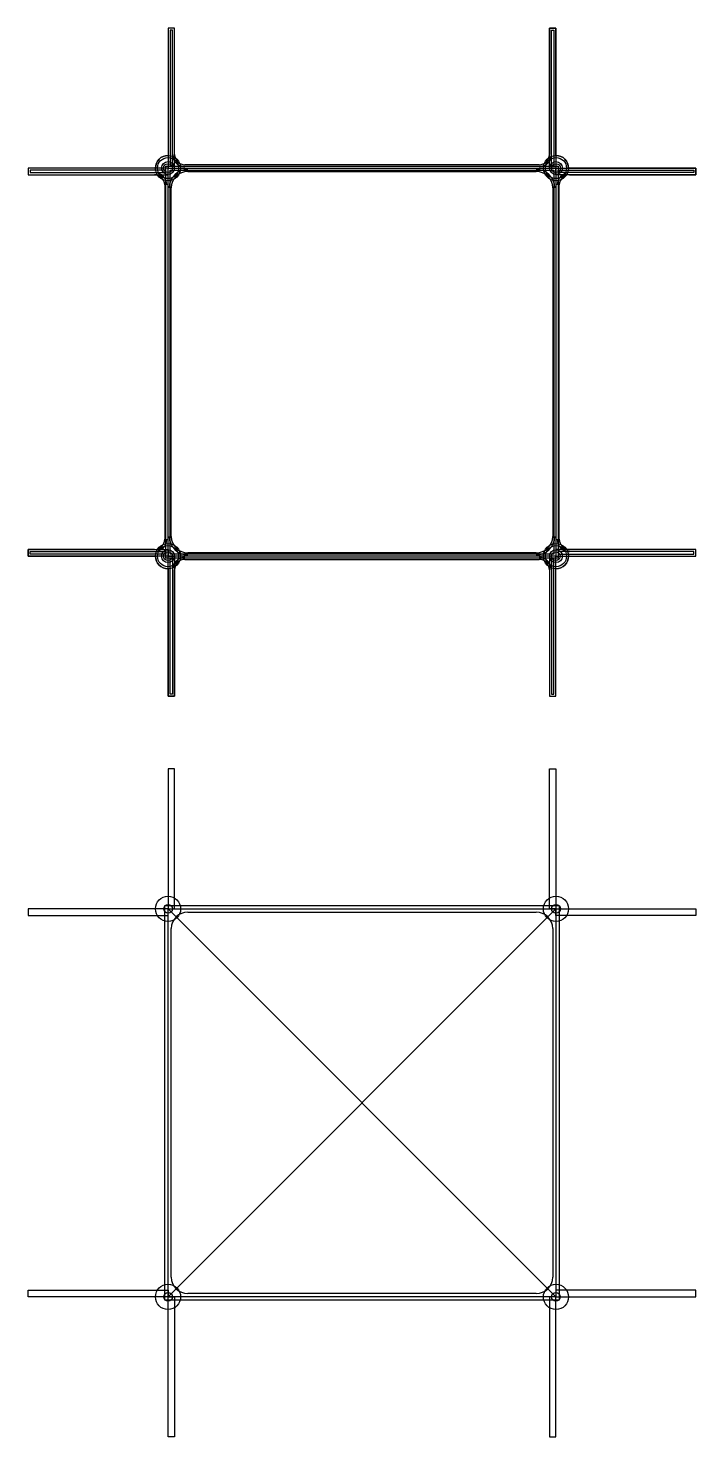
# Model space of a CAD drawing. Header units: millimetres. Extents: x -162 to 162, y -162 to 522.
import ezdxf

# ---------------------------------------------------------------- set-up
doc = ezdxf.new("R2010")
doc.units = ezdxf.units.MM
doc.header["$MEASUREMENT"] = 0
doc.layers.add('2024.08.26 Base voxon struc v4_Sketch1', color=7, linetype='Continuous')
doc.layers.add('2024.08.26 Base voxon struc v4_Sketch2', color=7, linetype='Continuous')

msp = doc.modelspace()

# ---------------------------------------------------------------- linework, layer by layer
at = {"layer": '2024.08.26 Base voxon struc v4_Sketch1'}
for p, q in [((-94.3, 162.3), (-94.3, 94.3)), ((-91.1, 162.3), (-94.3, 162.3)), ((-91.1, 94.3), (-91.1, 162.3)), ((91.1, 94.3), (91.1, 162.3)), ((91.1, 162.3), (94.3, 162.3)), ((94.3, 162.3), (94.3, 94.3)), ((-95.9, -95.9), (-95.9, 95.9)), ((-95.9, 95.9), (95.9, 95.9)), ((95.9, 95.9), (95.9, -95.9)), ((-162.3, 94.3), (-162.3, 91.1)), ((-94.3, 94.3), (-162.3, 94.3)), ((-162.3, 91.1), (-94.3, 91.1)), ((-94.3, 94.3), (94.3, 94.3)), ((94.3, -94.3), (-94.3, 94.3)), ((-94.3, -94.3), (94.3, 94.3)), ((-94.3, -94.3), (-94.3, 94.3)), ((-94.3, 94.3), (-91.1, 94.3)), ((-94.3, 91.1), (-94.3, 94.3)), ((-84.7, 92.7), (84.7, 92.7)), ((94.3, 94.3), (91.1, 94.3)), ((94.3, 94.3), (94.3, -94.3)), ((94.3, 94.3), (162.3, 94.3)), ((94.3, 91.1), (94.3, 94.3)), ((162.3, 91.1), (94.3, 91.1)), ((162.3, 94.3), (162.3, 91.1)), ((-92.7, -84.7), (-92.7, 84.7)), ((92.7, 84.7), (92.7, -84.7)), ((-162.3, -91.1), (-94.3, -91.1)), ((-162.3, -94.3), (-162.3, -91.1)), ((-94.3, -94.3), (-162.3, -94.3)), ((-94.3, -91.1), (-94.3, -94.3)), ((94.3, -94.3), (-94.3, -94.3)), ((-94.3, -94.3), (-91.1, -94.3)), ((-94.3, -162.3), (-94.3, -94.3)), ((-91.1, -94.3), (-91.1, -162.3)), ((84.7, -92.7), (-84.7, -92.7)), ((94.3, -94.3), (91.1, -94.3)), ((91.1, -94.3), (91.1, -162.3)), ((162.3, -91.1), (94.3, -91.1)), ((94.3, -91.1), (94.3, -94.3)), ((94.3, -162.3), (94.3, -94.3)), ((94.3, -94.3), (162.3, -94.3)), ((162.3, -94.3), (162.3, -91.1)), ((95.9, -95.9), (-95.9, -95.9)), ((-91.1, -162.3), (-94.3, -162.3)), ((91.1, -162.3), (94.3, -162.3))]:
    msp.add_line(p, q, dxfattribs=at)
for centre, radius in [((-94.3, 94.3), 6.13), ((-94.3, 94.3), 2.12), ((94.3, 94.3), 6.13), ((94.3, 94.3), 2.13), ((-94.3, -94.3), 6.13), ((94.3, -94.3), 6.12), ((-94.3, -94.3), 2.12), ((94.3, -94.3), 2.12)]:
    msp.add_circle(centre, radius, dxfattribs=at)
for centre, start, end in [((-84.7, 84.7), 90, 180), ((84.7, 84.7), 0, 90), ((-84.7, -84.7), 180, 270), ((84.7, -84.7), 270, 360)]:
    msp.add_arc(centre, 8, start, end, dxfattribs=at)
msp.add_point((0, 0), dxfattribs=at)
msp.add_point((0, 0), dxfattribs=at)
at = {"layer": '2024.08.26 Base voxon struc v4_Sketch2'}
for p, q in [((-94.3, 522.3, 4.2), (-94.3, 454.3, 4.2)), ((-91.1, 522.3, 4.2), (-94.3, 522.3, 4.2)), ((-91.1, 522.3, 4.2), (-94.3, 522.3, 4.2)), ((-94.3, 522.3, 4.2), (-94.3, 460.43, 4.2)), ((-93.3, 521.3, 4.2), (-93.3, 455.3, 4.2)), ((-92.1, 521.3, 4.2), (-93.3, 521.3, 4.2)), ((-92.1, 455.3, 4.2), (-92.1, 521.3, 4.2)), ((-91.1, 454.3, 4.2), (-91.1, 522.3, 4.2)), ((-91.1, 460.9, 4.2), (-91.1, 522.3, 4.2)), ((91.1, 522.3, 4.2), (94.3, 522.3, 4.2)), ((91.1, 454.3, 4.2), (91.1, 522.3, 4.2)), ((91.1, 522.3, 4.2), (91.1, 460.9, 4.2)), ((94.3, 522.3, 4.2), (91.1, 522.3, 4.2)), ((92.1, 455.3, 4.2), (92.1, 521.3, 4.2)), ((92.1, 521.3, 4.2), (93.3, 521.3, 4.2)), ((93.3, 521.3, 4.2), (93.3, 455.3, 4.2)), ((94.3, 460.43, 4.2), (94.3, 522.3, 4.2)), ((94.3, 522.3, 4.2), (94.3, 454.3, 4.2)), ((-100.42, 454.3, 4.2), (-162.3, 454.3, 4.2)), ((-162.3, 454.3, 4.2), (-162.3, 451.1, 4.2)), ((-162.3, 454.3, 4.2), (-162.3, 451.1, 4.2)), ((-94.3, 454.3, 4.2), (-162.3, 454.3, 4.2)), ((-95.3, 453.3, 4.2), (-161.3, 453.3, 4.2)), ((-161.3, 453.3, 4.2), (-161.3, 452.1, 4.2)), ((-161.3, 452.1, 4.2), (-95.3, 452.1, 4.2)), ((-95.3, 455.3, 4.2), (95.3, 455.3, 4.2)), ((-95.3, 264.7, 4.2), (-95.3, 455.3, 4.2)), ((-95.3, 452.1, 4.2), (-95.3, 453.3, 4.2)), ((-94.3, 454.3, 4.2), (-91.1, 454.3, 4.2)), ((-94.3, 451.1, 4.2), (-94.3, 454.3, 4.2)), ((-94.3, 265.7, 4.2), (-94.3, 454.3, 4.2)), ((-94.3, 454.3, 4.2), (94.3, 454.3, 4.2)), ((-93.3, 455.3, 4.2), (-92.1, 455.3, 4.2)), ((-93.3, 453.3, 4.2), (93.3, 453.3, 4.2)), ((-93.3, 266.7, 4.2), (-93.3, 453.3, 4.2)), ((86.1, 455.9, 4.2), (-86.1, 455.9, 4.2)), ((-84.7, 452.7, 4.2), (84.7, 452.7, 4.2)), ((94.3, 454.3, 4.2), (91.1, 454.3, 4.2)), ((93.3, 455.3, 4.2), (92.1, 455.3, 4.2)), ((93.3, 453.3, 4.2), (93.3, 266.7, 4.2)), ((94.3, 451.1, 4.2), (94.3, 454.3, 4.2)), ((94.3, 454.3, 4.2), (162.3, 454.3, 4.2)), ((94.3, 454.3, 4.2), (94.3, 265.7, 4.2)), ((95.3, 455.3, 4.2), (95.3, 264.7, 4.2)), ((95.3, 453.3, 4.2), (161.3, 453.3, 4.2)), ((95.3, 452.1, 4.2), (95.3, 453.3, 4.2)), ((161.3, 452.1, 4.2), (95.3, 452.1, 4.2)), ((162.3, 454.3, 4.2), (100.42, 454.3, 4.2)), ((161.3, 453.3, 4.2), (161.3, 452.1, 4.2)), ((162.3, 451.1, 4.2), (162.3, 454.3, 4.2)), ((162.3, 454.3, 4.2), (162.3, 451.1, 4.2)), ((-162.3, 451.1, 4.2), (-100.9, 451.1, 4.2)), ((-162.3, 451.1, 4.2), (-94.3, 451.1, 4.2)), ((-95.9, 446.1, 4.2), (-95.9, 273.9, 4.2)), ((162.3, 451.1, 4.2), (94.3, 451.1, 4.2)), ((95.9, 273.9, 4.2), (95.9, 446.1, 4.2)), ((100.9, 451.1, 4.2), (162.3, 451.1, 4.2)), ((-92.7, 275.3, 4.2), (-92.7, 444.7, 4.2)), ((92.7, 444.7, 4.2), (92.7, 275.3, 4.2)), ((-100.9, 268.9, 4.2), (-162.3, 268.9, 4.2)), ((-162.3, 268.9, 4.2), (-162.3, 265.7, 4.2)), ((-162.3, 268.9, 4.2), (-94.3, 268.9, 4.2)), ((-162.3, 265.7, 4.2), (-162.3, 268.9, 4.2)), ((-161.3, 267.9, 4.2), (-95.3, 267.9, 4.2)), ((-161.3, 266.7, 4.2), (-161.3, 267.9, 4.2)), ((-95.3, 267.9, 4.2), (-95.3, 266.7, 4.2)), ((-94.3, 268.9, 4.2), (-94.3, 265.7, 4.2)), ((84.7, 267.3, 4.2), (-84.7, 267.3, 4.2)), ((162.3, 268.9, 4.2), (94.3, 268.9, 4.2)), ((94.3, 268.9, 4.2), (94.3, 265.7, 4.2)), ((161.3, 267.9, 4.2), (95.3, 267.9, 4.2)), ((95.3, 267.9, 4.2), (95.3, 266.7, 4.2)), ((162.3, 268.9, 4.2), (100.9, 268.9, 4.2)), ((161.3, 266.7, 4.2), (161.3, 267.9, 4.2)), ((162.3, 265.7, 4.2), (162.3, 268.9, 4.2)), ((162.3, 265.7, 4.2), (162.3, 268.9, 4.2)), ((-162.3, 265.7, 4.2), (-100.42, 265.7, 4.2)), ((-94.3, 265.7, 4.2), (-162.3, 265.7, 4.2)), ((-95.3, 266.7, 4.2), (-161.3, 266.7, 4.2)), ((95.3, 264.7, 4.2), (-95.3, 264.7, 4.2)), ((-94.3, 265.7, 4.2), (-91.1, 265.7, 4.2)), ((-94.3, 197.7, 4.2), (-94.3, 265.7, 4.2)), ((94.3, 265.7, 4.2), (-94.3, 265.7, 4.2)), ((93.3, 266.7, 4.2), (-93.3, 266.7, 4.2)), ((-93.3, 264.7, 4.2), (-92.1, 264.7, 4.2)), ((-93.3, 198.7, 4.2), (-93.3, 264.7, 4.2)), ((-92.1, 264.7, 4.2), (-92.1, 198.7, 4.2)), ((-91.1, 265.7, 4.2), (-91.1, 197.7, 4.2)), ((-86.1, 264.1, 4.2), (86.1, 264.1, 4.2)), ((91.1, 265.7, 4.2), (91.1, 197.7, 4.2)), ((94.3, 265.7, 4.2), (91.1, 265.7, 4.2)), ((92.1, 264.7, 4.2), (92.1, 198.7, 4.2)), ((93.3, 264.7, 4.2), (92.1, 264.7, 4.2)), ((93.3, 198.7, 4.2), (93.3, 264.7, 4.2)), ((94.3, 265.7, 4.2), (162.3, 265.7, 4.2)), ((94.3, 197.7, 4.2), (94.3, 265.7, 4.2)), ((95.3, 266.7, 4.2), (161.3, 266.7, 4.2)), ((100.42, 265.7, 4.2), (162.3, 265.7, 4.2)), ((-94.3, 259.57, 4.2), (-94.3, 197.7, 4.2)), ((-91.1, 197.7, 4.2), (-91.1, 259.1, 4.2)), ((91.1, 259.1, 4.2), (91.1, 197.7, 4.2)), ((94.3, 197.7, 4.2), (94.3, 259.57, 4.2)), ((-92.1, 198.7, 4.2), (-93.3, 198.7, 4.2)), ((92.1, 198.7, 4.2), (93.3, 198.7, 4.2)), ((-91.1, 197.7, 4.2), (-94.3, 197.7, 4.2)), ((-94.3, 197.7, 4.2), (-91.1, 197.7, 4.2)), ((91.1, 197.7, 4.2), (94.3, 197.7, 4.2)), ((91.1, 197.7, 4.2), (94.3, 197.7, 4.2))]:
    msp.add_line(p, q, dxfattribs=at)
for centre, radius in [((-94.3, 454.3, 4.2), 6.13), ((-94.3, 454.3, 4.2), 5.13), ((94.3, 454.3, 4.2), 6.12), ((94.3, 454.3, 4.2), 5.12), ((-94.3, 454.3, 4.2), 3.13), ((-94.3, 454.3, 4.2), 2.13), ((94.3, 454.3, 4.2), 3.13), ((94.3, 454.3, 4.2), 2.13), ((-94.3, 265.7, 4.2), 6.13), ((-94.3, 265.7, 4.2), 5.13), ((-94.3, 265.7, 4.2), 3.13), ((-94.3, 265.7, 4.2), 2.13), ((94.3, 265.7, 4.2), 6.12), ((94.3, 265.7, 4.2), 5.12), ((94.3, 265.7, 4.2), 3.13), ((94.3, 265.7, 4.2), 2.12)]:
    msp.add_circle(centre, radius, dxfattribs=at)
for centre, radius, start, end in [((-94.3, 454.3, 4.2), 6.13, 90, 180), ((-86.1, 460.9, 4.2), 6, 180, 270), ((-86.1, 460.9, 4.2), 5, 180, 270), ((86.1, 460.9, 4.2), 6, 270, 0), ((86.1, 460.9, 4.2), 5, 270, 0), ((94.3, 454.3, 4.2), 6.13, 0, 90), ((-100.9, 446.1, 4.2), 6, 0, 90), ((-84.7, 444.7, 4.2), 9, 90, 180), ((-84.7, 444.7, 4.2), 8, 90, 180), ((84.7, 444.7, 4.2), 9, 0, 90), ((84.7, 444.7, 4.2), 8, 0, 90), ((100.9, 446.1, 4.2), 6, 90, 180), ((-100.9, 446.1, 4.2), 5, 0, 90), ((100.9, 446.1, 4.2), 5, 90, 180), ((-100.9, 273.9, 4.2), 6, 270, 0), ((-100.9, 273.9, 4.2), 5, 270, 0), ((-84.7, 275.3, 4.2), 9, 180, 270), ((-84.7, 275.3, 4.2), 8, 180, 270), ((84.7, 275.3, 4.2), 8, 270, 0), ((84.7, 275.3, 4.2), 9, 270, 0), ((100.9, 273.9, 4.2), 6, 180, 270), ((100.9, 273.9, 4.2), 5, 180, 270), ((-94.3, 265.7, 4.2), 6.13, 180, 270), ((-86.1, 259.1, 4.2), 6, 90, 180), ((-86.1, 259.1, 4.2), 5, 90, 180), ((86.1, 259.1, 4.2), 6, 0, 90), ((86.1, 259.1, 4.2), 5, 0, 90), ((94.3, 265.7, 4.2), 6.12, 270, 0)]:
    msp.add_arc(centre, radius, start, end, dxfattribs=at)
msp.add_point((0, 0, 4.2), dxfattribs=at)

doc.saveas('drawing.dxf')
